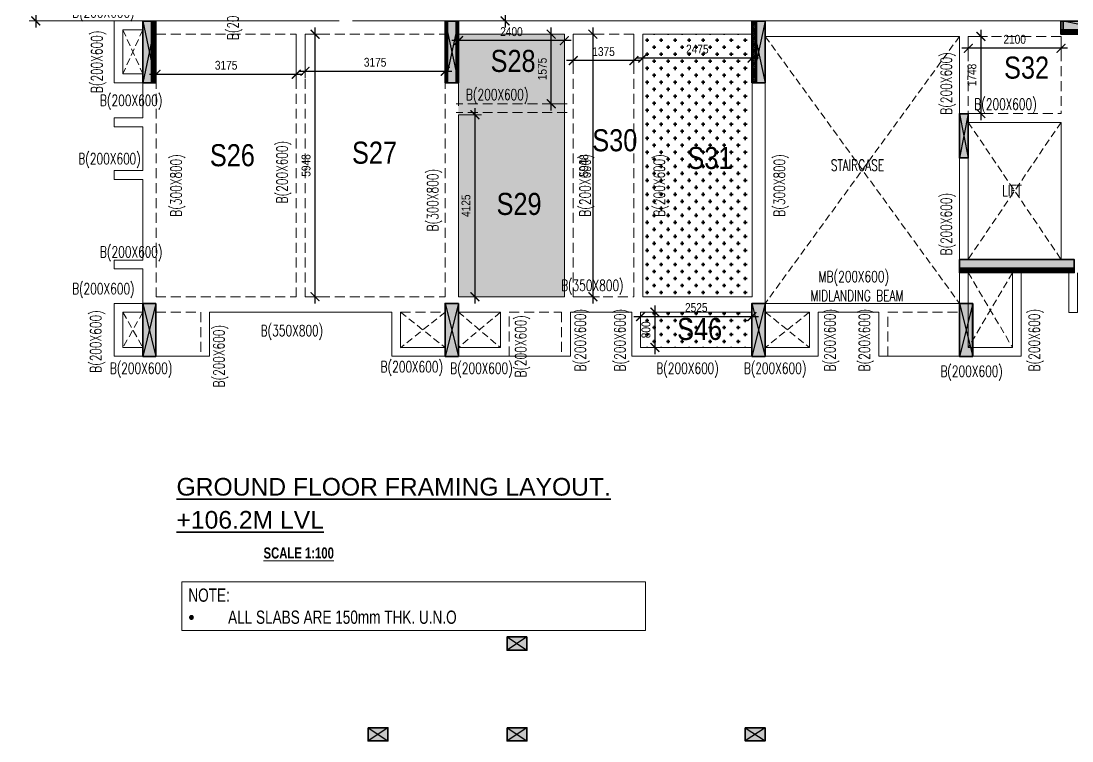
# Model space of a CAD drawing. Header units: millimetres. Extents: x -23 to 55667, y 48 to 26679.
# Drawn here: x -23 to 23784, y 48 to 16361 of the extents above; entities that cross this region are included whole.
import ezdxf

# ---------------------------------------------------------------- set-up
doc = ezdxf.new("R2010")
doc.units = ezdxf.units.MM
doc.linetypes.add('DASHED', pattern=[0.75, 0.5, -0.25])
doc.linetypes.add('HIDDEN', pattern=[9.525, 6.35, -3.175])
doc.layers.get('Defpoints').update_dxf_attribs({"color": 1})
for name, color, linetype, lineweight in [('G-ANNO-TEXT', 7, 'Continuous', 18), ('HATCH', 9, 'Continuous', 5), ('S-BEAM-IDEN', 2, 'Continuous', 9), ('S-COL HATCH', 8, 'Continuous', 35), ('S-COLS', 6, 'Continuous', 35), ('S-HEADING', 8, 'Continuous', 35), ('S-SUNKEN HATCH', 9, 'Continuous', 35), ('S_FRAMES', 4, 'Continuous', 9), ('STR-CUTOUT', 1, 'Continuous', 13)]:
    doc.layers.add(name, color=color, linetype=linetype, lineweight=lineweight)
doc.styles.add('Dim.s & Anno.(Misc.)', font='ARIALN.TTF')
doc.styles.add('ROMANS', font='romans.shx', dxfattribs={"width": 0.75})
doc.styles.add('SOBHA', font='swisscl.ttf', dxfattribs={"height": 200})
doc.styles.get("Standard").update_dxf_attribs({"font": 'arial.ttf'})
doc.styles.add('Swis721 LtCn BT_2', font='swisscl.ttf', dxfattribs={"height": 244.992296})
doc.dimstyles.new('A-GFC-100', dxfattribs={"dimscale": 100, "dimtxt": 2, "dimasz": 2, "dimexe": 1.5, "dimexo": 0, "dimgap": 1, "dimtad": 1, "dimdec": 0, "dimdsep": 46, "dimtxsty": 'Dim.s & Anno.(Misc.)', "dimblk": 'ARCHTICK', "dimcen": 0, "dimdle": 1.5, "dimclrd": 256, "dimclre": 8, "dimclrt": 6, "dimazin": 2, "dimtfac": 1, "dimtdec": 0, "dimtix": 1, "dimtmove": 2, "dimatfit": 3, "dimfxl": 1, "dimtolj": 1, "dimlwd": -1, "dimlwe": 9, "dimarcsym": 0})

# ---------------------------------------------------------------- blocks, each defined once
blk = doc.blocks.new('A$C16acb9dc')
at = {"layer": 'S-COL HATCH'}
h = blk.add_hatch(color=8, dxfattribs=at)
h.dxf.hatch_style = 1
h.paths.add_polyline_path([(200, 7600), (0, 7600), (0, 6200), (200, 6200)])
h = blk.add_hatch(dxfattribs=at)
h.set_pattern_fill('ANSI31', color=8, scale=8)
h.set_pattern_definition([(45, (-538833.436, 51529.817), (-17.9605122, 17.9605122), [])])
h.paths.add_polyline_path([(200, 6200), (300, 6200), (300, 7600), (200, 7600)])
h = blk.add_hatch(dxfattribs=at)
h.set_pattern_fill('ANSI31', color=8, scale=8)
h.set_pattern_definition([(45, (-532500.815, 51529.817), (-17.9605122, 17.9605122), [])])
h.paths.add_polyline_path([(6851, 6200), (6901, 6200), (6901, 7600), (6851, 7600)])
h = blk.add_hatch(color=8, dxfattribs=at)
h.dxf.hatch_style = 1
h.paths.add_polyline_path([(7101, 7600), (6901, 7600), (6901, 6200), (7101, 6200)])
h = blk.add_hatch(dxfattribs=at)
h.set_pattern_fill('ANSI31', color=8, scale=8)
h.set_pattern_definition([(45, (-531932.426, 51529.817), (-17.9605122, 17.9605122), [])])
h.paths.add_polyline_path([(7151, 7600), (7101, 7600), (7101, 6200), (7151, 6200)])
h = blk.add_hatch(dxfattribs=at)
h.set_pattern_fill('ANSI31', color=8, scale=8)
h.set_pattern_definition([(45, (-526115.113, 51529.817), (-17.9605122, 17.9605122), [])])
h.paths.add_polyline_path([(13901, 7600), (13801, 7600), (13801, 6200), (13901, 6200)])
h = blk.add_hatch(color=8, dxfattribs=at)
h.dxf.hatch_style = 1
h.paths.add_polyline_path([(14101, 7600), (13901, 7600), (13901, 6200), (14101, 6200)])
h = blk.add_hatch(color=8, dxfattribs=at)
h.dxf.hatch_style = 1
h.paths.add_polyline_path([(20800, 7600), (20800, 7400), (22200, 7400), (22200, 7600)])
h = blk.add_hatch(dxfattribs=at)
h.set_pattern_fill('ANSI31', color=8, scale=8, angle=-90)
h.set_pattern_definition([(315, (66129.657, 547224.291), (17.9605122, 17.9605122), [])])
h.paths.add_polyline_path([(20800, 7400), (20800, 7300), (22200, 7300), (22200, 7400)])
h = blk.add_hatch(color=8, dxfattribs=at)
h.dxf.hatch_style = 1
h.paths.add_polyline_path([(18701, 5500), (18501, 5500), (18501, 4500), (18701, 4500)])
h = blk.add_hatch(color=8, dxfattribs=at)
h.dxf.hatch_style = 1
h.paths.add_polyline_path([(18502, 2200), (18502, 2000), (21101, 2000), (21101, 2200)])
h = blk.add_hatch(dxfattribs=at)
h.set_pattern_fill('ANSI31', color=8, scale=8, angle=-90)
h.set_pattern_definition([(315, (63831.204, 541823.95), (17.9605122, 17.9605122), [])])
h.paths.add_polyline_path([(18501, 2000), (18501, 1900), (21101, 1900), (21101, 2000)])
h = blk.add_hatch(color=8, dxfattribs=at)
h.dxf.hatch_style = 1
h.paths.add_polyline_path([(300, 1200), (0, 1200), (0, 0), (300, 0)])
h = blk.add_hatch(color=8, dxfattribs=at)
h.dxf.hatch_style = 1
h.paths.add_polyline_path([(7151, 1200), (6851, 1200), (6851, 0), (7151, 0)])
h = blk.add_hatch(color=8, dxfattribs=at)
h.dxf.hatch_style = 1
h.paths.add_polyline_path([(14101, 1200), (13801, 1200), (13801, 0), (14101, 0)])
h = blk.add_hatch(color=8, dxfattribs=at)
h.dxf.hatch_style = 1
h.paths.add_polyline_path([(18801, 1200), (18501, 1200), (18501, 0), (18801, 0)])
at = {"layer": 'S-COLS'}
for points in [[(300, 7600), (0, 7600), (0, 6200), (300, 6200)], [(300, 7600), (200, 7600), (200, 6200), (300, 6200)], [(7151, 7600), (6851, 7600), (6851, 6200), (7151, 6200)], [(6851, 7600), (6901, 7600), (6901, 6200), (6851, 6200)], [(7151, 7600), (7101, 7600), (7101, 6200), (7151, 6200)], [(14101, 7600), (13801, 7600), (13801, 6200), (14101, 6200)], [(13801, 7600), (13901, 7600), (13901, 6200), (13801, 6200)], [(22200, 7600), (22200, 7300), (20800, 7300), (20800, 7600)], [(22200, 7300), (22200, 7400), (20800, 7400), (20800, 7300)], [(18701, 5500), (18501, 5500), (18501, 4500), (18701, 4500)], [(21101, 2200), (21101, 1900), (18502, 1900), (18502, 2200)], [(21101, 1900), (21101, 2000), (18501, 2000), (18501, 1900)], [(300, 1200), (0, 1200), (0, 0), (300, 0)], [(7151, 1200), (6851, 1200), (6851, 0), (7151, 0)], [(14101, 1200), (13801, 1200), (13801, 0), (14101, 0)], [(18801, 1200), (18501, 1200), (18501, 0), (18801, 0)]]:
    blk.add_lwpolyline(points, close=True, dxfattribs=at)
blk = doc.blocks.new('A$C292141ff')
at = {"layer": 'HATCH'}
h = blk.add_hatch(color=8, dxfattribs=at)
h.dxf.hatch_style = 1
h.paths.add_polyline_path([(8555, -1156), (8555, -1156), (8706, -1156), (8706, -856), (8256, -856), (8256, -1156), (8305, -1156), (8305, -1156)])
at = {"layer": 'S-COL HATCH'}
h = blk.add_hatch(color=8, dxfattribs=at)
h.dxf.hatch_style = 1
h.paths.add_polyline_path([(300, 13101), (0, 13101), (0, 11701), (300, 11701)])
h = blk.add_hatch(color=8, dxfattribs=at)
h.dxf.hatch_style = 1
h.paths.add_polyline_path([(7151, 13101), (6851, 13101), (6851, 11701), (7151, 11701)])
h = blk.add_hatch(color=8, dxfattribs=at)
h.dxf.hatch_style = 1
h.paths.add_polyline_path([(14101, 13101), (13801, 13101), (13801, 11701), (14101, 11701)])
h = blk.add_hatch(color=8, dxfattribs=at)
h.dxf.hatch_style = 1
h.paths.add_polyline_path([(22252, 12801), (22252, 13101), (20852, 13101), (20852, 12801)])
h = blk.add_hatch(color=8, dxfattribs=at)
h.dxf.hatch_style = 1
h.paths.add_polyline_path([(18701, 11001), (18501, 11001), (18501, 10001), (18701, 10001)])
h = blk.add_hatch(color=8, dxfattribs=at)
h.dxf.hatch_style = 1
h.paths.add_polyline_path([(18502, 7700), (21101, 7700), (21101, 7401), (18502, 7401)])
h = blk.add_hatch(color=8, dxfattribs=at)
h.dxf.hatch_style = 1
h.paths.add_polyline_path([(300, 6701), (0, 6701), (0, 5501), (300, 5501)])
h = blk.add_hatch(color=8, dxfattribs=at)
h.dxf.hatch_style = 1
h.paths.add_polyline_path([(7151, 6701), (6851, 6701), (6851, 5501), (7151, 5501)])
h = blk.add_hatch(color=8, dxfattribs=at)
h.dxf.hatch_style = 1
h.paths.add_polyline_path([(14102, 6701), (13802, 6701), (13802, 5501), (14102, 5501)])
h = blk.add_hatch(color=8, dxfattribs=at)
h.dxf.hatch_style = 1
h.paths.add_polyline_path([(18801, 6701), (18501, 6701), (18501, 5501), (18801, 5501)])
h = blk.add_hatch(color=8, dxfattribs=at)
h.dxf.hatch_style = 1
h.paths.add_polyline_path([(5106, -2912), (5556, -2912), (5556, -3212), (5106, -3212)])
h = blk.add_hatch(color=8, dxfattribs=at)
h.dxf.hatch_style = 1
h.paths.add_polyline_path([(8256, -2912), (8706, -2912), (8706, -3212), (8256, -3212)])
h = blk.add_hatch(color=8, dxfattribs=at)
h.dxf.hatch_style = 1
h.paths.add_polyline_path([(13651, -2912), (14101, -2912), (14101, -3212), (13651, -3212)])
at = {"layer": 'Defpoints', "color": 3}
for p, q in [((300, 13101), (0, 11701)), ((0, 13101), (300, 11701)), ((7151, 13101), (6851, 11701)), ((6851, 13101), (7151, 11701)), ((14101, 13101), (13801, 11701)), ((13801, 13101), (14101, 11701)), ((22252, 12801, 0), (20852, 13101, 0)), ((22252, 13101, 0), (20852, 12801, 0)), ((18702, 11001), (18502, 10001)), ((18502, 11001), (18702, 10001)), ((300, 6701), (0, 5501)), ((0, 6701), (300, 5501)), ((7151, 6701), (6851, 5501)), ((6851, 6701), (7151, 5501)), ((14101, 6701), (13801, 5501)), ((13801, 6701), (14101, 5501)), ((18802, 6701), (18502, 5501)), ((18502, 6701), (18802, 5501)), ((8706, -856), (8256, -1156)), ((8256, -856), (8706, -1156)), ((5556, -2912), (5106, -3212)), ((5106, -2912), (5556, -3212)), ((8706, -2912), (8256, -3212)), ((8256, -2912), (8706, -3212)), ((14101, -2912), (13651, -3212)), ((13651, -2912), (14101, -3212))]:
    blk.add_line(p, q, dxfattribs=at)
at = {"layer": 'S-COLS'}
for points in [[(300, 13101), (0, 13101), (0, 11701), (300, 11701)], [(7151, 13101), (6851, 13101), (6851, 11701), (7151, 11701)], [(14101, 13101), (13801, 13101), (13801, 11701), (14101, 11701)], [(18701, 11001), (18501, 11001), (18501, 10001), (18701, 10001)], [(18502, 7700), (21101, 7700), (21101, 7401), (18502, 7401)], [(300, 6701), (0, 6701), (0, 5501), (300, 5501)], [(7151, 6701), (6851, 6701), (6851, 5501), (7151, 5501)], [(14102, 6701), (13802, 6701), (13802, 5501), (14102, 5501)], [(18801, 6701), (18501, 6701), (18501, 5501), (18801, 5501)], [(8706, -856), (8706, -1156), (8256, -1156), (8256, -856)], [(5106, -2912), (5556, -2912), (5556, -3212), (5106, -3212)], [(8256, -2912), (8706, -2912), (8706, -3212), (8256, -3212)], [(13651, -2912), (14101, -2912), (14101, -3212), (13651, -3212)]]:
    blk.add_lwpolyline(points, close=True, dxfattribs=at)
at = {"layer": 'S-COLS', "elevation": 0}
blk.add_lwpolyline([(22252, 12801), (22252, 13101), (20852, 13101), (20852, 12801)], close=True, dxfattribs=at)
blk = doc.blocks.new('_ArchTick')
at = {"color": 0, "linetype": 'ByBlock', "const_width": 0.15}
blk.add_lwpolyline([(-0.5, -0.5), (0.5, 0.5)], dxfattribs=at)
blk = doc.blocks.new('*D90')
at = {"color": 8, "lineweight": 9, "transparency": 16777216}
for p, q in [((7186, 17894), (160, 17894)), ((7186, 16362), (160, 16362))]:
    blk.add_line(p, q, dxfattribs=at)
at = {"transparency": 16777216}
blk.add_line((310, 18044), (310, 16212), dxfattribs=at)
at = {"layer": 'Defpoints', "color": 0, "transparency": 16777216}
for p in [(7186, 17894), (310, 16362), (7186, 16362)]:
    blk.add_point(p, dxfattribs=at)
at = {"transparency": 16777216, "xscale": 200, "yscale": 200, "zscale": 200}
for p, rotation in [((310, 17894), 90), ((310, 16362), 270)]:
    blk.add_blockref('_ArchTick', p, dxfattribs=dict(at, rotation=rotation))
at = {"color": 6, "transparency": 16777216, "insert": (108, 17128), "char_height": 200, "attachment_point": 5, "rotation": 90, "style": 'Dim.s & Anno.(Misc.)'}
blk.add_mtext('\\A1;1532', dxfattribs=at)
blk = doc.blocks.new('*D99')
at = {"transparency": 16777216}
blk.add_line((55517, 18914), (55517, 16212), dxfattribs=at)
at = {"color": 8, "lineweight": 9, "transparency": 16777216}
for p, q in [((7486, 18764), (55667, 18764)), ((7486, 16362), (55667, 16362))]:
    blk.add_line(p, q, dxfattribs=at)
at = {"layer": 'Defpoints', "color": 0, "transparency": 16777216}
for p in [(7486, 18764), (7486, 16362), (55517, 16362)]:
    blk.add_point(p, dxfattribs=at)
at = {"transparency": 16777216, "xscale": 200, "yscale": 200, "zscale": 200}
for p, rotation in [((55517, 18764), 90), ((55517, 16362), 270)]:
    blk.add_blockref('_ArchTick', p, dxfattribs=dict(at, rotation=rotation))
at = {"color": 6, "transparency": 16777216, "insert": (55315, 17563), "char_height": 200, "attachment_point": 5, "rotation": 90, "style": 'Dim.s & Anno.(Misc.)'}
blk.add_mtext('\\A1;2402', dxfattribs=at)
blk = doc.blocks.new('*D130')
at = {"color": 8, "lineweight": 9, "transparency": 16777216}
for p, q in [((3036, 16062), (3036, 15005)), ((6211, 16062), (6211, 15005))]:
    blk.add_line(p, q, dxfattribs=at)
at = {"transparency": 16777216}
blk.add_line((2886, 15155), (6361, 15155), dxfattribs=at)
at = {"layer": 'Defpoints', "color": 0, "transparency": 16777216}
for p in [(3036, 16062), (6211, 16062), (6211, 15155)]:
    blk.add_point(p, dxfattribs=at)
at = {"transparency": 16777216, "xscale": 200, "yscale": 200, "zscale": 200, "rotation": 180}
blk.add_blockref('_ArchTick', (3036, 15155), dxfattribs=at)
at = {"transparency": 16777216, "xscale": 200, "yscale": 200, "zscale": 200}
blk.add_blockref('_ArchTick', (6211, 15155), dxfattribs=at)
at = {"color": 6, "transparency": 16777216, "insert": (4623, 15357), "char_height": 200, "attachment_point": 5, "style": 'Dim.s & Anno.(Misc.)'}
blk.add_mtext('\\A1;3175', dxfattribs=at)
blk = doc.blocks.new('*D131')
at = {"transparency": 16777216}
blk.add_line((6636, 16212), (6636, 9964), dxfattribs=at)
at = {"color": 8, "lineweight": 9, "transparency": 16777216}
for p, q in [((6411, 16062), (6786, 16062)), ((6411, 10114), (6786, 10114))]:
    blk.add_line(p, q, dxfattribs=at)
at = {"layer": 'Defpoints', "color": 0, "transparency": 16777216}
for p in [(6411, 16062), (6411, 10114), (6636, 10114)]:
    blk.add_point(p, dxfattribs=at)
at = {"transparency": 16777216, "xscale": 200, "yscale": 200, "zscale": 200}
for p, rotation in [((6636, 16062), 90), ((6636, 10114), 270)]:
    blk.add_blockref('_ArchTick', p, dxfattribs=dict(at, rotation=rotation))
at = {"color": 6, "transparency": 16777216, "insert": (6434, 13088), "char_height": 200, "attachment_point": 5, "rotation": 90, "style": 'Dim.s & Anno.(Misc.)'}
blk.add_mtext('\\A1;5948', dxfattribs=at)
blk = doc.blocks.new('*D132')
at = {"color": 8, "lineweight": 9, "transparency": 16777216}
for p, q in [((6411, 16062), (6411, 15073)), ((9586, 16062), (9586, 15073))]:
    blk.add_line(p, q, dxfattribs=at)
at = {"transparency": 16777216}
blk.add_line((6261, 15223), (9736, 15223), dxfattribs=at)
at = {"layer": 'Defpoints', "color": 0, "transparency": 16777216}
for p in [(6411, 16062), (9586, 16062), (9586, 15223)]:
    blk.add_point(p, dxfattribs=at)
at = {"transparency": 16777216, "xscale": 200, "yscale": 200, "zscale": 200, "rotation": 180}
blk.add_blockref('_ArchTick', (6411, 15223), dxfattribs=at)
at = {"transparency": 16777216, "xscale": 200, "yscale": 200, "zscale": 200}
blk.add_blockref('_ArchTick', (9586, 15223), dxfattribs=at)
at = {"color": 6, "transparency": 16777216, "insert": (7998, 15425), "char_height": 200, "attachment_point": 5, "style": 'Dim.s & Anno.(Misc.)'}
blk.add_mtext('\\A1;3175', dxfattribs=at)
blk = doc.blocks.new('*D133')
at = {"color": 8, "lineweight": 9, "transparency": 16777216}
for p, q in [((9886, 16062), (9886, 15767)), ((12286, 16062), (12286, 15767))]:
    blk.add_line(p, q, dxfattribs=at)
at = {"transparency": 16777216}
blk.add_line((12436, 15917), (9736, 15917), dxfattribs=at)
at = {"layer": 'Defpoints', "color": 0, "transparency": 16777216}
for p in [(9886, 16062), (12286, 16062), (9886, 15917)]:
    blk.add_point(p, dxfattribs=at)
at = {"transparency": 16777216, "xscale": 200, "yscale": 200, "zscale": 200, "rotation": 180}
blk.add_blockref('_ArchTick', (9886, 15917), dxfattribs=at)
at = {"transparency": 16777216, "xscale": 200, "yscale": 200, "zscale": 200}
blk.add_blockref('_ArchTick', (12286, 15917), dxfattribs=at)
at = {"color": 6, "transparency": 16777216, "insert": (11086, 16119), "char_height": 200, "attachment_point": 5, "style": 'Dim.s & Anno.(Misc.)'}
blk.add_mtext('\\A1;2400', dxfattribs=at)
blk = doc.blocks.new('*D134')
at = {"transparency": 16777216}
blk.add_line((10259, 14389), (10259, 9964), dxfattribs=at)
at = {"color": 8, "lineweight": 9, "transparency": 16777216}
for p, q in [((9886, 14239), (10409, 14239)), ((9886, 10114), (10409, 10114))]:
    blk.add_line(p, q, dxfattribs=at)
at = {"layer": 'Defpoints', "color": 0, "transparency": 16777216}
for p in [(9886, 14239), (9886, 10114), (10259, 10114)]:
    blk.add_point(p, dxfattribs=at)
at = {"transparency": 16777216, "xscale": 200, "yscale": 200, "zscale": 200}
for p, rotation in [((10259, 14239), 90), ((10259, 10114), 270)]:
    blk.add_blockref('_ArchTick', p, dxfattribs=dict(at, rotation=rotation))
at = {"color": 6, "transparency": 16777216, "insert": (10057, 12176), "char_height": 200, "attachment_point": 5, "rotation": 90, "style": 'Dim.s & Anno.(Misc.)'}
blk.add_mtext('\\A1;4125', dxfattribs=at)
blk = doc.blocks.new('*D135')
at = {"transparency": 16777216}
blk.add_line((11988, 14337), (11988, 16212), dxfattribs=at)
at = {"color": 8, "lineweight": 9, "transparency": 16777216}
for p, q in [((12286, 16062), (11838, 16062)), ((12286, 14487), (11838, 14487))]:
    blk.add_line(p, q, dxfattribs=at)
at = {"layer": 'Defpoints', "color": 0, "transparency": 16777216}
for p in [(11988, 16062), (12286, 16062), (12286, 14487)]:
    blk.add_point(p, dxfattribs=at)
at = {"transparency": 16777216, "xscale": 200, "yscale": 200, "zscale": 200}
for p, rotation in [((11988, 16062), 90), ((11988, 14487), 270)]:
    blk.add_blockref('_ArchTick', p, dxfattribs=dict(at, rotation=rotation))
at = {"color": 6, "transparency": 16777216, "insert": (11786, 15274), "char_height": 200, "attachment_point": 5, "rotation": 90, "style": 'Dim.s & Anno.(Misc.)'}
blk.add_mtext('\\A1;1575', dxfattribs=at)
blk = doc.blocks.new('*D136')
at = {"transparency": 16777216}
blk.add_line((12930, 16212), (12930, 9964), dxfattribs=at)
at = {"color": 8, "lineweight": 9, "transparency": 16777216}
for p, q in [((12486, 16062), (13080, 16062)), ((12486, 10114), (13080, 10114))]:
    blk.add_line(p, q, dxfattribs=at)
at = {"layer": 'Defpoints', "color": 0, "transparency": 16777216}
for p in [(12486, 16062), (12486, 10114), (12930, 10114)]:
    blk.add_point(p, dxfattribs=at)
at = {"transparency": 16777216, "xscale": 200, "yscale": 200, "zscale": 200}
for p, rotation in [((12930, 16062), 90), ((12930, 10114), 270)]:
    blk.add_blockref('_ArchTick', p, dxfattribs=dict(at, rotation=rotation))
at = {"color": 6, "transparency": 16777216, "insert": (12728, 13088), "char_height": 200, "attachment_point": 5, "rotation": 90, "style": 'Dim.s & Anno.(Misc.)'}
blk.add_mtext('\\A1;5948', dxfattribs=at)
blk = doc.blocks.new('*D137')
at = {"color": 8, "lineweight": 9, "transparency": 16777216}
for p, q in [((12486, 16062), (12486, 15315)), ((13861, 16062), (13861, 15315))]:
    blk.add_line(p, q, dxfattribs=at)
at = {"transparency": 16777216}
blk.add_line((14011, 15465), (12336, 15465), dxfattribs=at)
at = {"layer": 'Defpoints', "color": 0, "transparency": 16777216}
for p in [(12486, 16062), (13861, 16062), (12486, 15465)]:
    blk.add_point(p, dxfattribs=at)
at = {"transparency": 16777216, "xscale": 200, "yscale": 200, "zscale": 200, "rotation": 180}
blk.add_blockref('_ArchTick', (12486, 15465), dxfattribs=at)
at = {"transparency": 16777216, "xscale": 200, "yscale": 200, "zscale": 200}
blk.add_blockref('_ArchTick', (13861, 15465), dxfattribs=at)
at = {"color": 6, "transparency": 16777216, "insert": (13173, 15667), "char_height": 200, "attachment_point": 5, "style": 'Dim.s & Anno.(Misc.)'}
blk.add_mtext('\\A1;1375', dxfattribs=at)
blk = doc.blocks.new('*D138')
at = {"color": 8, "lineweight": 9, "transparency": 16777216}
for p, q in [((14061, 16062), (14061, 15372)), ((16536, 16062), (16536, 15372))]:
    blk.add_line(p, q, dxfattribs=at)
at = {"transparency": 16777216}
blk.add_line((16686, 15522), (13911, 15522), dxfattribs=at)
at = {"layer": 'Defpoints', "color": 0, "transparency": 16777216}
for p in [(14061, 16062), (16536, 16062), (14061, 15522)]:
    blk.add_point(p, dxfattribs=at)
at = {"transparency": 16777216, "xscale": 200, "yscale": 200, "zscale": 200, "rotation": 180}
blk.add_blockref('_ArchTick', (14061, 15522), dxfattribs=at)
at = {"transparency": 16777216, "xscale": 200, "yscale": 200, "zscale": 200}
blk.add_blockref('_ArchTick', (16536, 15522), dxfattribs=at)
at = {"color": 6, "transparency": 16777216, "insert": (15298, 15724), "char_height": 200, "attachment_point": 5, "style": 'Dim.s & Anno.(Misc.)'}
blk.add_mtext('\\A1;2475', dxfattribs=at)
blk = doc.blocks.new('*D139')
at = {"color": 8, "lineweight": 9, "transparency": 16777216}
for p, q in [((14011, 9764), (14011, 9515)), ((16536, 9764), (16536, 9515))]:
    blk.add_line(p, q, dxfattribs=at)
at = {"transparency": 16777216}
blk.add_line((13861, 9665), (16686, 9665), dxfattribs=at)
at = {"layer": 'Defpoints', "color": 0, "transparency": 16777216}
for p in [(14011, 9764), (16536, 9764), (16536, 9665)]:
    blk.add_point(p, dxfattribs=at)
at = {"transparency": 16777216, "xscale": 200, "yscale": 200, "zscale": 200, "rotation": 180}
blk.add_blockref('_ArchTick', (14011, 9665), dxfattribs=at)
at = {"transparency": 16777216, "xscale": 200, "yscale": 200, "zscale": 200}
blk.add_blockref('_ArchTick', (16536, 9665), dxfattribs=at)
at = {"color": 6, "transparency": 16777216, "insert": (15273, 9867), "char_height": 200, "attachment_point": 5, "style": 'Dim.s & Anno.(Misc.)'}
blk.add_mtext('\\A1;2525', dxfattribs=at)
blk = doc.blocks.new('*D140')
at = {"color": 8, "lineweight": 9, "transparency": 16777216}
for p, q in [((14011, 9764), (14486, 9764)), ((14011, 8964), (14486, 8964))]:
    blk.add_line(p, q, dxfattribs=at)
at = {"transparency": 16777216}
blk.add_line((14336, 9914), (14336, 8814), dxfattribs=at)
at = {"layer": 'Defpoints', "color": 0, "transparency": 16777216}
for p in [(14011, 9764), (14011, 8964), (14336, 8964)]:
    blk.add_point(p, dxfattribs=at)
at = {"transparency": 16777216, "xscale": 200, "yscale": 200, "zscale": 200}
for p, rotation in [((14336, 9764), 90), ((14336, 8964), 270)]:
    blk.add_blockref('_ArchTick', p, dxfattribs=dict(at, rotation=rotation))
at = {"color": 6, "transparency": 16777216, "insert": (14134, 9364), "char_height": 200, "attachment_point": 5, "rotation": 90, "style": 'Dim.s & Anno.(Misc.)'}
blk.add_mtext('\\A1;800', dxfattribs=at)
blk = doc.blocks.new('*D141')
at = {"color": 8, "lineweight": 9, "transparency": 16777216}
for p, q in [((21436, 16012), (21436, 15593)), ((23536, 16012), (23536, 15593))]:
    blk.add_line(p, q, dxfattribs=at)
at = {"transparency": 16777216}
blk.add_line((23686, 15743), (21286, 15743), dxfattribs=at)
at = {"layer": 'Defpoints', "color": 0, "transparency": 16777216}
for p in [(21436, 16012), (23536, 16012), (21436, 15743)]:
    blk.add_point(p, dxfattribs=at)
at = {"transparency": 16777216, "xscale": 200, "yscale": 200, "zscale": 200, "rotation": 180}
blk.add_blockref('_ArchTick', (21436, 15743), dxfattribs=at)
at = {"transparency": 16777216, "xscale": 200, "yscale": 200, "zscale": 200}
blk.add_blockref('_ArchTick', (23536, 15743), dxfattribs=at)
at = {"color": 6, "transparency": 16777216, "insert": (22486, 15945), "char_height": 200, "attachment_point": 5, "style": 'Dim.s & Anno.(Misc.)'}
blk.add_mtext('\\A1;2100', dxfattribs=at)
blk = doc.blocks.new('*D142')
at = {"color": 8, "lineweight": 9, "transparency": 16777216}
for p, q in [((21436, 16012), (21870, 16012)), ((21436, 14264), (21870, 14264))]:
    blk.add_line(p, q, dxfattribs=at)
at = {"transparency": 16777216}
blk.add_line((21720, 16162), (21720, 14114), dxfattribs=at)
at = {"layer": 'Defpoints', "color": 0, "transparency": 16777216}
for p in [(21436, 16012), (21436, 14264), (21720, 14264)]:
    blk.add_point(p, dxfattribs=at)
at = {"transparency": 16777216, "xscale": 200, "yscale": 200, "zscale": 200}
for p, rotation in [((21720, 16012), 90), ((21720, 14264), 270)]:
    blk.add_blockref('_ArchTick', p, dxfattribs=dict(at, rotation=rotation))
at = {"color": 6, "transparency": 16777216, "insert": (21518, 15138), "char_height": 200, "attachment_point": 5, "rotation": 90, "style": 'Dim.s & Anno.(Misc.)'}
blk.add_mtext('\\A1;1748', dxfattribs=at)
blk = doc.blocks.new('*D84')
at = {"transparency": 16777216}
blk.add_line((10944, 18914), (10944, 16212), dxfattribs=at)
at = {"color": 8, "lineweight": 9, "transparency": 16777216}
for p, q in [((9886, 18764), (11094, 18764)), ((9886, 16362), (11094, 16362))]:
    blk.add_line(p, q, dxfattribs=at)
at = {"layer": 'Defpoints', "color": 0, "transparency": 16777216}
for p in [(9886, 18764), (9886, 16362), (10944, 16362)]:
    blk.add_point(p, dxfattribs=at)
at = {"transparency": 16777216, "xscale": 200, "yscale": 200, "zscale": 200}
for p, rotation in [((10944, 18764), 90), ((10944, 16362), 270)]:
    blk.add_blockref('_ArchTick', p, dxfattribs=dict(at, rotation=rotation))
at = {"color": 6, "transparency": 16777216, "insert": (10742, 17563), "char_height": 200, "attachment_point": 5, "rotation": 90, "style": 'Dim.s & Anno.(Misc.)'}
blk.add_mtext('\\A1;2402', dxfattribs=at)

msp = doc.modelspace()

# ---------------------------------------------------------------- hatches: boundary and pattern name
at = {"layer": 'S-SUNKEN HATCH'}
h = msp.add_hatch(dxfattribs=at)
h.set_pattern_fill('CROSS', color=256, scale=25)
h.set_pattern_definition([(0, (-614265.74, -73921.74), (158.75, 158.75), [79.375, -238.125]), (90, (-614226.05, -73961.43), (-158.75, 158.75), [79.375, -238.125])])
h.paths.add_polyline_path([(9886.7, 16063.8), (9886.7, 10115.8), (9886.7, 10115.8), (9885.6, 10113.8), (12285.6, 10113.8), (12286.7, 16063.8)])
h.paths.add_polyline_path([(29611.6, 14465.9), (29611.6, 10115.8), (29611.7, 10115.8), (29611.7, 10113.8), (31361.7, 10113.8), (31361.7, 14465.9)])
h.paths.add_polyline_path([(31361.7, 24315.8), (29611.6, 24315.8), (29611.6, 24216), (29611.6, 20665.9), (31361.7, 20665.9)])
h = msp.add_hatch(dxfattribs=at)
h.set_pattern_fill('CROSS', color=256, scale=25)
h.set_pattern_definition([(0, (-610084.24, -73926.77), (158.75, 158.75), [79.375, -238.125]), (90, (-610044.55, -73966.46), (-158.75, 158.75), [79.375, -238.125])])
h.paths.add_polyline_path([(16468.2, 9763.8), (14068.2, 9763.8), (14068.2, 8963.7), (16468.2, 8963.7)])
h.paths.add_polyline_path([(14068.2, 10113.8), (16468.2, 10113.8), (16468.2, 16058.7), (14068.2, 16058.7), (14068.2, 10110.8), (14068.2, 10110.8)])

# ---------------------------------------------------------------- linework, layer by layer
at = {"layer": 'S_FRAMES', "linetype": 'Continuous', "ltscale": 450}
for p, q in [((2735.6, 16161.6), (2735.6, 15563.7)), ((4246.2, 8763.8), (4246.2, 9763.8)), ((8376.2, 9763.8), (8376.2, 8763.8)), ((12421.8, 8763.8), (12421.8, 9763.8)), ((19412.3, 9763.8), (19412.3, 8763.7))]:
    msp.add_line(p, q, dxfattribs=at)
at = {"layer": 'S_FRAMES', "linetype": 'DASHED', "ltscale": 450}
for p, q in [((3035.6, 16061.6), (3035.6, 10113.8)), ((6210.6, 16061.6), (6210.6, 10113.8)), ((6410.6, 16061.6), (6410.6, 10113.8)), ((13860.7, 16061.6), (12485.6, 16061.6)), ((12485.6, 16061.6), (12485.6, 10113.8)), ((13860.7, 16061.6), (13860.7, 10113.8)), ((23535.6, 16011.6), (21435.6, 16011.6)), ((21435.6, 16011.6), (21435.6, 14263.7)), ((23535.6, 16011.6), (23535.6, 14263.7)), ((12348.2, 14486.5), (9835.6, 14486.5)), ((12348.2, 14286.5), (9835.6, 14286.5)), ((21435.6, 14263.7), (23535.6, 14263.7)), ((3035.6, 10113.8), (6210.6, 10113.8)), ((6410.6, 10113.8), (9585.6, 10113.8)), ((12485.6, 10113.8), (13860.7, 10113.8)), ((3035.6, 9763.8), (3035.6, 8763.8)), ((3035.6, 9763.8), (4046.2, 9763.8)), ((4046.2, 9763.8), (4046.2, 8760.1)), ((8576.2, 9763.8), (9585.6, 9763.8)), ((9585.6, 9763.8), (9585.6, 8763.8)), ((11035.6, 9763.8), (12221.8, 9763.8)), ((11035.6, 8763.8), (11035.6, 9763.8)), ((12221.8, 9763.8), (12221.8, 8760.1)), ((19612.3, 9763.8), (21235.6, 9763.8)), ((19612.3, 8760.1), (19612.3, 9763.8))]:
    msp.add_line(p, q, dxfattribs=at)
at = {"layer": 'S_FRAMES'}
for p, q in [((9885.6, 16061.6), (9885.6, 14438.7)), ((12285.6, 16061.6), (9885.6, 16061.6)), ((12285.6, 16061.6), (12285.6, 10113.8)), ((16535.6, 16061.6), (14060.7, 16061.6)), ((14060.7, 16061.6), (14060.7, 10113.8)), ((16535.6, 16061.6), (16535.6, 10113.8)), ((16835.6, 16011.6), (16835.6, 9963.8)), ((21235.6, 16011.6), (16835.6, 16011.6)), ((21235.6, 16011.6), (21235.6, 9963.8)), ((2735.6, 15363.7), (2735.6, 14163.8)), ((9885.6, 14238.7), (9885.6, 10113.8)), ((21435.6, 14063.7), (21435.6, 10960.3)), ((21435.6, 14063.7), (23535.6, 14063.7)), ((23535.6, 14063.7), (23535.6, 10960.3)), ((2735.6, 13963.8), (2735.6, 12973.7)), ((2735.6, 12773.7), (2735.6, 10943.7)), ((23535.6, 10960.3), (21435.6, 10960.3)), ((2735.6, 10743.7), (2735.6, 9961.4)), ((22435.6, 8963.7), (22435.6, 10658.5)), ((22635.6, 8763.7), (22635.6, 10658.5)), ((23711.1, 10658.5), (22635.6, 10658.5)), ((9885.6, 10113.8), (12285.6, 10113.8)), ((14060.7, 10113.8), (16535.6, 10113.8)), ((2735.6, 9961.4), (2086.2, 9961.4)), ((2087.5, 9961.5), (2087.5, 8763.7)), ((4246.2, 9763.8), (8376.2, 9763.8)), ((9885.6, 9763.8), (10835.6, 9763.8)), ((12421.8, 9763.8), (13810.6, 9763.8)), ((14010.6, 9763.8), (16535.6, 9763.8)), ((16535.6, 8963.8), (16535.6, 9763.8)), ((16835.6, 9963.8), (21235.6, 9963.8)), ((16835.6, 9763.8), (17835.6, 9763.8)), ((16835.6, 8963.8), (16835.6, 9763.8)), ((18035.6, 9763.8), (19412.3, 9763.8)), ((21235.6, 9763.8), (21235.6, 8763.7)), ((2087.5, 8763.7), (4246.2, 8763.8)), ((8376.2, 8763.8), (12421.8, 8763.8)), ((9885.6, 8763.8), (9885.6, 8763.8)), ((16835.6, 8763.8), (16835.6, 8763.8)), ((19412.3, 8763.7), (22635.6, 8763.7)), ((22635.6, 8763.7), (22635.6, 8763.7))]:
    msp.add_line(p, q, dxfattribs=at)
for points in [[(2735.6, 16361.6), (2085.3, 16361.6), (2083.7, 14961.6), (2735.5, 14961.6)], [(22435.6, 10658.5), (21435.6, 10658.5), (21435.6, 8963.7), (22435.6, 8963.7)], [(23911.1, 10658.5), (23911.1, 9757.8), (23711.1, 9757.8), (23711.1, 10658.5)], [(8576.5, 9761.6), (8576.5, 8961.6), (9585.1, 8960.5), (9585.1, 9760.5)], [(9885.6, 9763.8), (9885.6, 8963.8), (10835.6, 8963.8), (10835.6, 9763.8)], [(13810.6, 9763.8), (13810.6, 8763.8), (18035.6, 8763.8), (18035.6, 9763.8)], [(14010.6, 9763.8), (14010.6, 8963.8), (16535.6, 8963.8)], [(16835.6, 8963.8), (17835.6, 8963.8), (17835.6, 9763.8)]]:
    msp.add_lwpolyline(points, dxfattribs=at)
at = {"layer": 'S_FRAMES', "linetype": 'Continuous', "ltscale": 450}
for points in [[(2735.6, 16161.6), (2285, 16161.6), (2283.8, 15161.6), (2735.3, 15161.6)], [(2736.4, 14163.8), (2084.8, 14163.8), (2084.8, 13963.8), (2736.4, 13963.8)], [(2736.4, 12973.7), (2084.8, 12973.7), (2084.8, 12773.7), (2736.4, 12773.7)], [(2736.4, 10943.7), (2084.8, 10943.7), (2084.8, 10743.7), (2736.4, 10743.7)], [(2735.6, 8963.8), (2285, 8963.8), (2284.1, 9761.4), (2735.6, 9761.4), (2735.6, 8963.8)]]:
    msp.add_lwpolyline(points, dxfattribs=at)
at = {"layer": 'S_FRAMES', "linetype": 'DASHED', "ltscale": 450}
for points in [[(3035.6, 16061.6), (6210.6, 16061.6)], [(6410.6, 16061.6), (9585.6, 16061.6), (9585.6, 10113.8)]]:
    msp.add_lwpolyline(points, dxfattribs=at)
at = {"layer": 'STR-CUTOUT', "color": 1, "linetype": 'HIDDEN', "ltscale": 25}
for p, q in [((2735.7, 16161.6), (2284.7, 15162.5)), ((2285.1, 16161.9), (2734.7, 15161.6)), ((21235.7, 16011.6), (16835.7, 9963.8)), ((16835.7, 16011.6), (21235.7, 9963.8)), ((23535.7, 14063.7), (21435.7, 10966)), ((21435.7, 14063.7), (23535.7, 10960.3)), ((21435.7, 10660.5), (22435.7, 8963.7)), ((22435.7, 10658.5), (21435.7, 8963.7)), ((2735.7, 9761.4), (2284.2, 8961.5)), ((9585.2, 9763.8), (8576.6, 8959.5)), ((8576.6, 9761.6), (9585.2, 8962.9)), ((9884.9, 9765.9), (10835.7, 8963.8)), ((10835.7, 9763.8), (9884.9, 8963.8)), ((16835.7, 9765.9), (17835.7, 8963.8)), ((17835.7, 9763.8), (16835.7, 8963.8)), ((2284.6, 9760.7), (2735.7, 8965.8))]:
    msp.add_line(p, q, dxfattribs=at)

# ---------------------------------------------------------------- block references
msp.add_blockref('A$C16acb9dc', (2734.1, 8760.5))
at = {"layer": 'S-COLS'}
msp.add_blockref('A$C292141ff', (2732.5, 3259.8), dxfattribs=at)

# ---------------------------------------------------------------- texts
at = {"color": 0, "style": 'Dim.s & Anno.(Misc.)'}
for s, p in [('S28', (10614.1, 15207.5)), ('S32', (22246.1, 15055.7)), ('S30', (12918, 13409.4)), ('S26', (4255.1, 13070.6)), ('S27', (7475.2, 13128)), ('S31', (15073.2, 13008.7)), ('S29', (10749.3, 11967.2)), ('S46', (14840.1, 9134.2))]:
    msp.add_text(s, height=500, dxfattribs=at).set_placement(p)
at = {"layer": 'G-ANNO-TEXT', "color": 1, "insert": (5469.9, 4433.2), "char_height": 250, "width": 4617, "attachment_point": 1, "line_spacing_factor": 0.971848, "style": 'Swis721 LtCn BT_2'}
msp.add_mtext('{\\fSwis721 LtCn BT|b1|i0|c0|p34;\\LSCALE 1:100}', dxfattribs=at)
at = {"layer": 'G-ANNO-TEXT', "color": 6, "insert": (3767.3, 3100.6), "char_height": 300, "width": 10202.556, "attachment_point": 4, "style": 'SOBHA', "bg_fill": 16, "box_fill_scale": 1.5, "bg_fill_color": 256, "bg_fill_transparency": 0}
msp.add_mtext('NOTE: \\P\\pxi-3,l3,t3;{\\fSymbol|b0|i0|c2|p18;·^I}ALL SLABS ARE 150mm THK. U.N.O', dxfattribs=at)
at = {"layer": 'S-BEAM-IDEN', "color": 1, "style": 'ROMANS', "width": 0.7}
for p in [(4900.8, 15926), (1819, 14725.7), (21060.6, 14238.7), (6014, 12229.2), (12879.9, 11927.8), (14559.3, 11927.8), (21060.6, 11047.2), (1795.7, 8388.4), (12770.4, 8422.3), (13669.5, 8422.3), (18426.4, 8422.3), (19205.9, 8422.3), (23054, 8422.3), (11421.1, 8281.3), (4585.3, 8056.5)]:
    msp.add_text('B(200X600)', height=250, rotation=90, dxfattribs=at).set_placement(p)
for s, p in [('B(200X600)', (1132.8, 16439.8)), ('B(200X600)', (10055.6, 14567.8)), ('B(200X600)', (1765.4, 14435.9)), ('B(200X600)', (21570, 14351.7)), ('B(200X600)', (1275.3, 13116.6)), ('B(200X600)', (1765.4, 11004.8)), ('MB(200X600)', (18044, 10444.9)), ('B(200X600)', (1132.8, 10171)), ('MIDLANDING BEAM', (17864.3, 10013.4)), ('B(200X600)', (1986.6, 8367.9)), ('B(200X600)', (8121.1, 8401.7)), ('B(200X600)', (9699.5, 8367.9)), ('B(200X600)', (14368.8, 8367.9)), ('B(200X600)', (16348.8, 8367.9)), ('B(200X600)', (20803, 8298.7))]:
    msp.add_text(s, height=250, dxfattribs=at).set_placement(p)
at = {"layer": 'S-BEAM-IDEN', "color": 3, "style": 'ROMANS', "width": 0.7}
for p in [(3613.5, 11927.8), (17281, 11927.8), (9429.4, 11591.6)]:
    msp.add_text('B(300X800)', height=250, rotation=90, dxfattribs=at).set_placement(p)
for s, p in [('STAIRCASE', (18319.8, 12969.9)), ('STAIRCASE', (18319.8, 12969.9)), ('STAIRCASE', (18319.8, 12968.8)), ('LIFT', (22203.7, 12390.2)), ('LIFT', (22203.7, 12390.2)), ('LIFT', (22203.7, 12389.1)), ('B(350X800)', (12210.1, 10245.8)), ('B(350X800)', (5406.1, 9221.8))]:
    msp.add_text(s, height=250, dxfattribs=at).set_placement(p)
at = {"layer": 'S-HEADING', "color": 6}
for s, p in [('%%UGROUND FLOOR FRAMING LAYOUT.', (3498.6, 5607.9)), ('%%U+106.2M LVL', (3498.6, 4859.4))]:
    msp.add_text(s, height=400, rotation=359.99719, dxfattribs=at).set_placement(p)

# ---------------------------------------------------------------- dimensions: what is measured, and where the dimension line sits
for base, p1, p2, picture, middle in [((55516.7, 16361.6), (7485.6, 18763.7), (7485.6, 16361.6), '*D99', (55314.6, 17562.7)), ((10944.2, 16361.6), (9885.6, 18763.7), (9885.6, 16361.6), '*D84', (10742, 17562.7)), ((309.9, 16361.6), (7185.6, 17893.7), (7185.6, 16361.6), '*D90', (107.8, 17127.7)), ((6636.3, 10113.8), (6410.6, 16061.6), (6410.6, 10113.8), '*D131', (6434.2, 13087.7)), ((11988.1, 16061.6), (12285.6, 14486.5), (12285.6, 16061.6), '*D135', (11786, 15274.1)), ((12929.9, 10113.8), (12485.6, 16061.6), (12485.6, 10113.8), '*D136', (12727.8, 13087.7)), ((21720, 14263.7), (21435.6, 16011.6), (21435.6, 14263.7), '*D142', (21517.9, 15137.7)), ((10259.4, 10113.8), (9885.6, 14238.7), (9885.6, 10113.8), '*D134', (10057.3, 12176.3)), ((14336, 8963.8), (14010.6, 9763.8), (14010.6, 8963.8), '*D140', (14133.8, 9363.8))]:
    dim = msp.add_linear_dim(base=base, p1=p1, p2=p2, angle=90, dimstyle='A-GFC-100')
    dim.commit()
    dim.dimension.update_dxf_attribs({"geometry": picture, "text_midpoint": middle})
for base, p1, p2, picture, middle in [((9885.6, 15916.8), (12285.6, 16061.6), (9885.6, 16061.6), '*D133', (11085.6, 16118.9)), ((6210.6, 15154.8), (3035.6, 16061.6), (6210.6, 16061.6), '*D130', (4623.1, 15356.9)), ((9585.6, 15222.5), (6410.6, 16061.6), (9585.6, 16061.6), '*D132', (7998.1, 15424.6)), ((12485.6, 15465.3), (13860.7, 16061.6), (12485.6, 16061.6), '*D137', (13173.1, 15667.4)), ((14060.7, 15521.9), (16535.6, 16061.6), (14060.7, 16061.6), '*D138', (15298.1, 15724)), ((21435.6, 15742.9), (23535.6, 16011.6), (21435.6, 16011.6), '*D141', (22485.6, 15945)), ((16535.6, 9665.2), (14010.6, 9763.8), (16535.6, 9763.8), '*D139', (15273.1, 9867.3))]:
    dim = msp.add_linear_dim(base=base, p1=p1, p2=p2, dimstyle='A-GFC-100')
    dim.commit()
    dim.dimension.update_dxf_attribs({"geometry": picture, "text_midpoint": middle})

doc.saveas('drawing.dxf')
